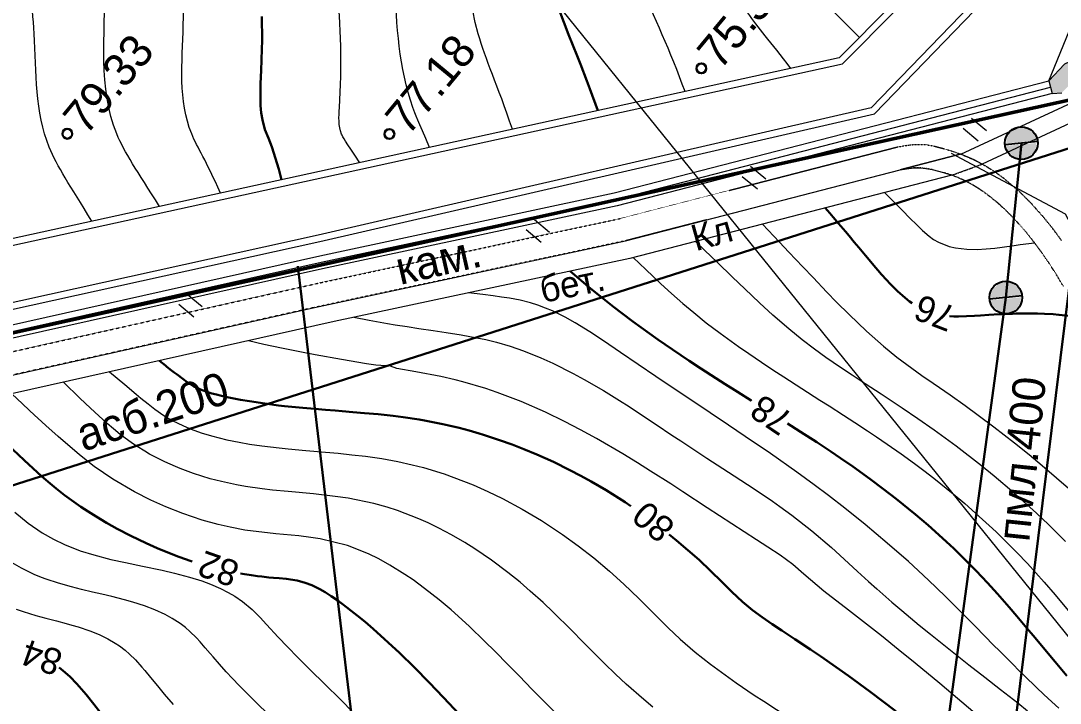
# Model space of a CAD drawing. Header units: millimetres. Extents: x -2893842 to -949497, y -1203244 to 262218.
# Drawn here: x -2365418 to -2333720, y -578340 to -557520 of the extents above; entities that cross this region are included whole.
import ezdxf

# ---------------------------------------------------------------- set-up
doc = ezdxf.new("R2010")
doc.units = ezdxf.units.MM
doc.linetypes.add('g5_01_5x1_5', pattern=[1.5, 0.75, -0.75])
doc.linetypes.add('g5_02x1', pattern=[1.5, 1, -0.5])
doc.layers.get('0').update_dxf_attribs({"lineweight": 5})
for name, color, linetype in [('!!!_ Размеры', 7, 'Continuous'), ('06_Инженерно-технические сооружения', 253, 'Continuous'), ('07_Объекты электропередачи', 253, 'Continuous'), ('10_Границы покрытий и угодий', 253, 'Continuous'), ('13_Растительность', 253, 'Continuous'), ('14_Ограждения', 253, 'Continuous'), ('19_Горизонтали', 253, 'Continuous'), ('30_Канализация', 253, 'Continuous'), ('31_Водопровод', 253, 'Continuous'), ('35_Телефон', 253, 'Continuous'), ('44_Крышки колодцев', 253, 'Continuous'), ('65_Границы', 253, 'Continuous'), ('_Высоты_Блок', 253, 'Continuous')]:
    doc.layers.add(name, color=color, linetype=linetype)
doc.styles.add('LIKE17', font='d431.shx')
doc.styles.add('LIKE32', font='peteri.shx')
doc.styles.add('LIKE36', font='pragmai.shx')
doc.styles.add('Line_GUGK', font='')
doc.styles.get('Line_GUGK').set_extended_font_data('Bm431', italic=True)
doc.linetypes.add('g5_122_d', pattern='A,1,-1,1.5,-0.4,["Др",Line_GUGK,S=1,R=0,X=0,Y=-0.5],-2.4,1.5,-1,4,-1,4,-1,3', length=21.8)
doc.linetypes.add('g5_122_k', pattern='A,1,-1,1.5,-0.4,["К",Line_GUGK,S=1,R=0,X=0,Y=-0.5],-1.5,1.5,-1,4,-1,4,-1,3', length=20.9)
doc.linetypes.add('g5_122_v', pattern='A,1,-1,1.5,-0.4,["В",Line_GUGK,S=1,R=0,X=0,Y=-0.5],-1.5,1.5,-1,4,-1,4,-1,3', length=20.9)
doc.linetypes.add('g5_133_t', pattern='A,2,[27,GUGK_2005.shx,S=0.4,R=0,X=0,Y=0],2,-1', length=5)
doc.linetypes.add('g5_280_1', pattern='A,0.001,[21,GUGK_2005.shx,S=1,R=180,X=0,Y=0],2', length=2.001)
doc.linetypes.add('g5_472', pattern='A,0,-4,[25,GUGK_2005.shx,S=0.4,R=0,X=0,Y=-0.2],0', length=4)
doc.linetypes.add('g5_476_2b', pattern='A,2.75,-0.25,[27,GUGK_2005.shx,S=1,R=0,X=0,Y=0],-0.25,2.75', length=6)

# ---------------------------------------------------------------- blocks, each defined once
blk = doc.blocks.new('g5_117')
h = blk.add_hatch(color=255)
h.paths.add_polyline_path([(-0.299, 0.352), (0.352, -0.299, 0.177899), (0.463, 0, 0.639215)])
h.paths.add_polyline_path([(-0.352, 0.299, 0.177899), (-0.463, 0, 0.639215), (0.299, -0.352)])
at = {"color": 0}
blk.add_lwpolyline([(0.354, -0.354), (-0.354, 0.354)], dxfattribs=at)
blk.add_circle((0, 0), 0.5, dxfattribs=at)
blk = doc.blocks.new('g5_401')
at = {"color": 0, "lineweight": 20}
for points in [[(-0.2, 0), (-0.2, 0.6)], [(0.2, 0), (0.2, 0.6)]]:
    blk.add_lwpolyline(points, dxfattribs=at)
blk = doc.blocks.new('Топо_07.04.17')
at = {"layer": '06_Инженерно-технические сооружения', "linetype": 'Continuous', "lineweight": 20}
blk.add_hatch(color=7, dxfattribs=at).paths.add_polyline_path([(-447168, -413245), (-446692, -412991), (-448008, -410524), (-448046, -410424), (-449340, -404623), (-449374, -404382), (-449658, -399973), (-449780, -399780), (-451188, -399215), (-451274, -399118), (-451447, -398390), (-451514, -398203), (-451804, -397636), (-451916, -397539), (-452767, -397336), (-453069, -397358), (-453226, -397421), (-453757, -397864), (-453702, -398260), (-453412, -398278), (-452997, -397933), (-452811, -397881), (-452287, -398006), (-452183, -398081), (-451981, -398478), (-451757, -399423), (-451593, -399634), (-450329, -400141), (-450174, -400361), (-449903, -404579), (-448569, -410559), (-448505, -410739)])
at = {"layer": '06_Инженерно-технические сооружения', "color": 7, "linetype": 'Continuous', "lineweight": 20}
for points in [[(-539797, -411063), (-539522, -411063), (-538371, -409848), (-515572, -405539), (-514986, -404362), (-509114, -402295), (-502201, -401279), (-488082, -399536), (-459954, -396641), (-454444, -392213), (-454515, -389878), (-454715, -389884), (-454647, -392120), (-460033, -396448), (-488105, -399337), (-502228, -401081), (-509162, -402100), (-515128, -404200), (-515707, -405361), (-538472, -409663)], [(-504015, -403123), (-476407, -400232), (-459153, -398269), (-453400, -393518), (-453523, -393360), (-459235, -398077), (-476429, -400033), (-504060, -402926)]]:
    blk.add_lwpolyline(points, close=True, dxfattribs=at)
blk.add_lwpolyline([(-453226, -397421), (-453757, -397864), (-453702, -398260), (-453412, -398278)], dxfattribs=at)
at = {"layer": '06_Инженерно-технические сооружения', "color": 7, "linetype": 'g5_280_1', "lineweight": 20}
blk.add_lwpolyline([(-446692, -412991), (-448008, -410524), (-448046, -410424), (-449340, -404623), (-449374, -404382), (-449658, -399973), (-449780, -399780), (-451188, -399215), (-451274, -399118), (-451447, -398390), (-451514, -398203), (-451804, -397636), (-451916, -397539), (-452767, -397336), (-453069, -397358), (-453226, -397421), (-453757, -397864)], dxfattribs=at)
at = {"layer": '07_Объекты электропередачи', "color": 7, "linetype": 'Continuous', "lineweight": 20}
blk.add_lwpolyline([(-307031, -727325), (-304847, -658632), (-420356, -469373), (-603704, -181090), (-608409, -171240)], dxfattribs=at)
at = {"layer": '10_Границы покрытий и угодий', "color": 7, "linetype": 'g5_01_5x1_5', "lineweight": 20}
for points in [[(-454026, -404152), (-454203, -403759), (-454370, -403418), (-454550, -403077), (-454750, -402730), (-454950, -402411), (-455214, -402028), (-455323, -401882), (-455496, -401663), (-455666, -401464), (-455772, -401348), (-456037, -401084), (-456208, -400934), (-456416, -400769), (-456592, -400645), (-456832, -400497), (-457028, -400394), (-457270, -400285), (-457607, -400158), (-457787, -400104), (-457949, -400067), (-458136, -400044), (-458310, -400044), (-458571, -400056), (-467136, -401262), (-476791, -402214), (-503491, -405095)], [(-503695, -404413), (-476612, -401491), (-467219, -400567), (-458597, -399353), (-458295, -399334), (-458094, -399333), (-457709, -399376), (-457458, -399453), (-457232, -399539), (-457022, -399627), (-456919, -399672), (-456673, -399789), (-456298, -400002), (-455951, -400243), (-455715, -400434), (-455483, -400645), (-455052, -401103), (-454722, -401517), (-454412, -401956), (-454203, -402282), (-454080, -402488), (-453933, -402746)]]:
    blk.add_lwpolyline(points, dxfattribs=at)
at = {"layer": '14_Ограждения', "color": 7, "linetype": 'g5_476_2b', "lineweight": 20}
blk.add_lwpolyline([(-453757, -397864), (-451521, -393766), (-451633, -391266), (-452698, -376353), (-454360, -351330), (-456047, -323648), (-457123, -311026), (-458203, -300950), (-458751, -295990), (-459469, -290999), (-459730, -265916), (-459695, -248441), (-459653, -228180), (-460006, -195543), (-460165, -182952), (-460181, -177923), (-458122, -176658), (-454455, -170076), (-453494, -167731), (-453042, -165391), (-453834, -163014), (-453434, -155638)], dxfattribs=at)
at = {"layer": '14_Ограждения', "color": 7, "linetype": 'Continuous', "lineweight": 20}
blk.add_lwpolyline([(-528033, -488745), (-528198, -488857), (-528364, -488969), (-534690, -479620), (-555032, -429640), (-560311, -414644), (-560854, -411007), (-538142, -411067), (-514742, -406601), (-507568, -404027), (-476454, -400669), (-467314, -399772), (-453757, -397864), (-453730, -398062), (-453702, -398260), (-467267, -400170), (-476413, -401067), (-507478, -404419), (-514637, -406988), (-538105, -411467), (-560389, -411409), (-559921, -414547), (-554658, -429498), (-534335, -479431)], close=True, dxfattribs=at)
at = {"layer": '14_Ограждения', "color": 7, "linetype": 'g5_472', "lineweight": 20}
blk.add_lwpolyline([(-528198, -488857), (-534513, -479525), (-554845, -429569), (-560116, -414596), (-560622, -411208), (-538124, -411267), (-514690, -406794), (-507523, -404223), (-476434, -400868), (-467291, -399971), (-453730, -398062)], dxfattribs=at)
at = {"layer": '19_Горизонтали', "color": 42, "linetype": 'Continuous', "lineweight": 30}
for points in [[(-468360, -394035), (-468155, -394812), (-468064, -395146), (-467970, -395492), (-467899, -395756), (-467762, -396276), (-467698, -396528), (-467528, -397220)], [(-477390, -393212), (-477464, -393944), (-477497, -394206), (-477542, -394523), (-477594, -394849), (-477658, -395242), (-477733, -395905), (-477738, -396126), (-477728, -396350), (-477683, -396650), (-477607, -396919), (-477528, -397194), (-477528, -397194), (-477398, -397896), (-477352, -398231)], [(-458673, -404141), (-458739, -404081), (-458863, -403956), (-459068, -403726), (-459266, -403475), (-459368, -403337), (-459496, -403159), (-459593, -403018), (-459698, -402865), (-459823, -402678), (-459917, -402537), (-460096, -402266), (-460213, -402087), (-460350, -401880), (-460445, -401735), (-460626, -401464), (-460762, -401261), (-460856, -401123), (-460974, -400950)], [(-468916, -401989), (-468364, -402583), (-468007, -402947), (-467729, -403223), (-467504, -403440), (-467198, -403729), (-466500, -404361), (-466091, -404718), (-465620, -405118), (-465295, -405389), (-464875, -405733), (-464610, -405949), (-464262, -406229), (-463885, -406531), (-463873, -406541)], [(-467892, -409325), (-468052, -409187), (-468586, -408758), (-469006, -408443), (-469299, -408235), (-469614, -408020), (-470086, -407718), (-470558, -407437), (-470939, -407225), (-471272, -407051), (-471645, -406867), (-472106, -406656), (-472240, -406598), (-472528, -406478), (-472827, -406362), (-473132, -406251), (-473302, -406192), (-473852, -406018), (-474010, -405972), (-474485, -405846), (-474782, -405773), (-475228, -405672), (-475639, -405586), (-475992, -405514), (-476313, -405451), (-476523, -405410), (-476814, -405353), (-477133, -405290), (-477489, -405218), (-477818, -405148), (-478042, -405099), (-478217, -405058), (-478630, -404958), (-479084, -404835), (-479356, -404755), (-479652, -404661), (-479792, -404614), (-479910, -404573), (-480061, -404518), (-480194, -404466), (-480315, -404416), (-480485, -404334), (-480633, -404250), (-480718, -404193), (-480846, -404092), (-480903, -404041), (-481025, -403927), (-481186, -403774), (-481265, -403699), (-481338, -403629), (-481468, -403505), (-481510, -403464), (-481676, -403295)], [(-481373, -409489), (-481397, -409478), (-481756, -409307), (-482083, -409138), (-482385, -408971), (-482701, -408785), (-482925, -408647), (-483143, -408506), (-483529, -408243), (-483833, -408023), (-484123, -407803), (-484357, -407618), (-484557, -407453), (-485014, -407043), (-485246, -406814), (-485357, -406700), (-485640, -406397), (-486119, -405847), (-486420, -405483), (-486633, -405218), (-487031, -404713), (-487452, -404164), (-487624, -403937)], [(-453637, -405154), (-453794, -405106), (-453953, -405063), (-454262, -404991), (-454438, -404956), (-454697, -404912), (-454902, -404882), (-455080, -404859), (-455210, -404844), (-455356, -404828), (-455559, -404809), (-455668, -404800), (-455943, -404779), (-456069, -404771), (-456386, -404754), (-456644, -404742), (-456822, -404734), (-457067, -404721), (-457312, -404701), (-457452, -404684), (-457583, -404663)], [(-462863, -407352), (-462758, -407436), (-462492, -407652), (-462037, -408026), (-461640, -408359), (-461373, -408587), (-461030, -408887), (-460557, -409313), (-460171, -409675), (-459823, -410014), (-459297, -410550), (-458945, -410927), (-458656, -411250), (-458447, -411491), (-458251, -411722), (-457972, -412062), (-457650, -412471), (-457348, -412872), (-457077, -413247), (-456774, -413684), (-456570, -413985), (-456307, -414380), (-456143, -414631), (-455569, -415504), (-455258, -415969)], [(-473663, -415226), (-474222, -414484), (-474606, -413979), (-474999, -413476), (-475406, -412975), (-475406, -412975), (-476119, -412158), (-476342, -411920), (-476559, -411697), (-476723, -411534), (-476853, -411409), (-477098, -411181), (-477282, -411019), (-477452, -410882), (-477600, -410772), (-477828, -410626), (-478021, -410525), (-478260, -410430), (-478581, -410342), (-478791, -410299), (-478962, -410266), (-479100, -410239), (-479313, -410193), (-479448, -410161), (-479627, -410116), (-479827, -410061), (-479945, -410025)], [(-460568, -416450), (-461283, -415765), (-461883, -415214), (-462222, -414911), (-462661, -414528), (-462943, -414286), (-463375, -413920), (-463742, -413609), (-464010, -413383), (-464288, -413142), (-464559, -412893), (-464839, -412604), (-465128, -412264), (-465393, -411930), (-466007, -411187), (-466620, -410519), (-466824, -410311)], [(-485770, -412254), (-485655, -412365), (-485476, -412562), (-485286, -412804), (-485042, -413160), (-485042, -413160), (-484840, -413485), (-484666, -413777), (-484519, -414021), (-484316, -414346), (-484133, -414616), (-483998, -414803), (-483663, -415239), (-483431, -415526), (-483203, -415803), (-482982, -416070), (-482723, -416388), (-482582, -416567), (-482424, -416773)]]:
    blk.add_lwpolyline(points, dxfattribs=at)
at = {"layer": '19_Горизонтали', "color": 42, "linetype": 'Continuous', "lineweight": 20}
for points in [[(-459125, -400690), (-458800, -401097), (-458639, -401299), (-458442, -401548), (-458253, -401784), (-458106, -401965), (-457923, -402169), (-457800, -402281), (-457660, -402383), (-457660, -402383), (-457352, -402545), (-457164, -402612), (-457164, -402612), (-456824, -402691), (-456509, -402730), (-456235, -402746), (-455972, -402750), (-455743, -402748), (-455380, -402739), (-455193, -402733), (-454753, -402725)], [(-462936, -401226), (-462476, -401836), (-462225, -402169), (-461854, -402663), (-461583, -403021), (-461211, -403509), (-460952, -403843), (-460616, -404266), (-460151, -404824), (-459683, -405346), (-459320, -405719), (-458619, -406361), (-458308, -406630), (-458132, -406784), (-457834, -407047), (-457415, -407424), (-457050, -407760), (-456617, -408168), (-456051, -408722), (-455648, -409129), (-455288, -409504), (-454896, -409925), (-454570, -410287)], [(-454845, -411884), (-455297, -411320), (-455626, -410927), (-456237, -410235), (-456778, -409659), (-457126, -409305), (-457828, -408622), (-458433, -408066), (-458894, -407660), (-459329, -407287), (-459921, -406794), (-460367, -406425), (-460735, -406117), (-461057, -405843), (-461468, -405483), (-461781, -405197), (-462124, -404869), (-462493, -404494), (-462931, -404017), (-463289, -403604), (-463687, -403130), (-464022, -402727), (-464433, -402229), (-464766, -401829), (-465025, -401520)], [(-466964, -401793), (-466625, -402198), (-466214, -402687), (-465925, -403021), (-465615, -403364), (-465321, -403673), (-464973, -404022), (-464592, -404386), (-464079, -404853), (-463792, -405106), (-463434, -405413), (-463123, -405674), (-462808, -405934), (-462302, -406347), (-461797, -406756), (-461539, -406965), (-461136, -407293), (-460819, -407553), (-460463, -407850), (-460204, -408069), (-459912, -408321), (-459521, -408668), (-459151, -409007), (-458890, -409253), (-458617, -409517), (-458078, -410061), (-457763, -410394), (-457368, -410831), (-457096, -411144), (-456912, -411362), (-456353, -412058), (-456073, -412427), (-455847, -412735), (-455624, -413052), (-455340, -413467), (-454958, -414056)], [(-455618, -416920), (-455811, -416699), (-456020, -416456), (-456219, -416219), (-456550, -415818), (-456694, -415639), (-456851, -415443), (-457174, -415036), (-457419, -414724), (-457568, -414534), (-457923, -414082), (-458202, -413728), (-458400, -413479), (-458633, -413189), (-458940, -412814), (-459270, -412422), (-459672, -411959), (-460248, -411323), (-460855, -410683), (-461413, -410121), (-461867, -409681), (-462262, -409310), (-462747, -408865), (-463481, -408212), (-464185, -407603), (-464654, -407202), (-465169, -406765), (-465706, -406312), (-466143, -405942), (-466686, -405482), (-467673, -404630), (-468153, -404213), (-468530, -403897), (-468944, -403573), (-469233, -403367), (-469442, -403230), (-469594, -403137), (-469794, -403024), (-470015, -402912), (-470235, -402813), (-470537, -402700), (-470849, -402605), (-471086, -402542), (-471341, -402478), (-471651, -402403), (-472072, -402299)], [(-475631, -402648), (-475183, -402782), (-474633, -402949), (-474408, -403014), (-474048, -403114), (-473699, -403208), (-473281, -403319), (-472891, -403422), (-472439, -403547), (-471974, -403688), (-471716, -403775), (-471399, -403893), (-470999, -404062), (-470611, -404247), (-470111, -404517), (-469764, -404724), (-469184, -405101), (-468867, -405324), (-468324, -405728), (-467867, -406087), (-467603, -406301), (-467172, -406658), (-466844, -406934), (-466400, -407311), (-466156, -407517), (-465843, -407780), (-465427, -408125), (-464977, -408494), (-464651, -408761), (-464281, -409067), (-463894, -409393), (-463584, -409661), (-463372, -409849), (-463040, -410153), (-462491, -410691), (-461955, -411268), (-461610, -411661), (-461246, -412082), (-460948, -412424), (-460723, -412676), (-460310, -413129), (-460040, -413417), (-459558, -413921), (-459254, -414233), (-458700, -414791), (-458193, -415293), (-457756, -415723), (-457320, -416151), (-456841, -416621), (-456570, -416888)], [(-458053, -416918), (-459135, -415760), (-459815, -415057), (-460279, -414586), (-460746, -414119), (-461652, -413227), (-462336, -412561), (-462886, -411984), (-463184, -411648), (-463529, -411324), (-463879, -411038), (-464201, -410778), (-465237, -409922), (-465585, -409632), (-466264, -409067), (-466604, -408787), (-467170, -408328), (-467537, -408036), (-467954, -407713), (-468699, -407158), (-469152, -406838), (-469607, -406532), (-470158, -406183), (-470857, -405776), (-471546, -405419), (-471884, -405260), (-472552, -404978), (-472780, -404892), (-473202, -404744), (-473948, -404510), (-474510, -404348), (-474690, -404256), (-475129, -404175), (-475408, -404097), (-476151, -403886), (-476931, -403655), (-477392, -403511), (-477929, -403336), (-478451, -403159), (-478911, -402996)], [(-483223, -403462), (-482803, -403901), (-482492, -404231), (-482368, -404361), (-482167, -404566), (-481983, -404746), (-481731, -404970), (-481512, -405136), (-481316, -405267), (-481086, -405404), (-480948, -405479), (-480653, -405625), (-480353, -405754), (-480353, -405754), (-479905, -405921), (-479535, -406041), (-479231, -406129), (-478869, -406225), (-478351, -406348), (-478081, -406408), (-477549, -406518), (-476958, -406637), (-476575, -406716), (-476164, -406805), (-475758, -406900), (-475271, -407028), (-474795, -407171), (-474371, -407318), (-474045, -407443), (-473437, -407707), (-472598, -408138), (-472177, -408383), (-471750, -408653), (-471193, -409038), (-470643, -409456), (-470059, -409946), (-469621, -410346), (-469194, -410764), (-468765, -411217), (-468369, -411669), (-467970, -412153), (-467512, -412729), (-467178, -413143), (-466853, -413528), (-466447, -413973), (-466025, -414392), (-465310, -415038), (-464800, -415473), (-464532, -415697), (-463462, -416586)], [(-470895, -415319), (-471209, -414925), (-471515, -414534), (-471852, -414099), (-472154, -413710), (-472509, -413257), (-472778, -412921), (-473205, -412407), (-473696, -411850), (-474019, -411507), (-474421, -411107), (-474741, -410813), (-474969, -410616), (-475392, -410281), (-475709, -410057), (-476002, -409869), (-476615, -409542), (-476615, -409542), (-477416, -409246), (-477690, -409172), (-478056, -409087), (-478739, -408945), (-479668, -408722), (-480101, -408587), (-480453, -408462), (-480926, -408272), (-481492, -408009), (-481985, -407747), (-482419, -407489), (-482877, -407187), (-483498, -406722), (-484017, -406272), (-484418, -405877), (-485005, -405246), (-485339, -404869), (-485554, -404621), (-485643, -404518), (-485793, -404342), (-485974, -404129), (-486261, -403789)], [(-467912, -415491), (-468165, -415229), (-468643, -414703), (-468930, -414366), (-469229, -414001), (-469496, -413667), (-469801, -413281), (-470118, -412879), (-470607, -412274), (-470882, -411946), (-471228, -411554), (-471509, -411251), (-471844, -410912), (-472298, -410486), (-472764, -410084), (-473046, -409860), (-473421, -409580), (-473782, -409333), (-474091, -409137), (-474360, -408978), (-474977, -408655), (-475277, -408518), (-475667, -408359), (-476424, -408113), (-476816, -408010), (-477460, -407865), (-478220, -407707), (-478692, -407606), (-479002, -407534), (-479498, -407404), (-479770, -407323), (-480213, -407172), (-480538, -407046), (-481030, -406830), (-481030, -406830), (-481417, -406634), (-481548, -406562), (-481859, -406379), (-482167, -406178), (-482292, -406090), (-482427, -405991), (-482646, -405821), (-482779, -405709), (-483117, -405393), (-483304, -405199), (-483472, -405017), (-483702, -404758), (-483924, -404500), (-484212, -404157), (-484656, -403616)], [(-486578, -407393), (-486206, -407767), (-485819, -408105), (-485498, -408343), (-485181, -408543), (-484727, -408782), (-484330, -408957), (-483829, -409150), (-483395, -409300), (-482889, -409466), (-482310, -409658), (-481945, -409787), (-481507, -409958), (-481150, -410116), (-480893, -410246), (-480605, -410411), (-480388, -410553), (-480202, -410692), (-479983, -410880), (-479716, -411156), (-479507, -411425), (-479336, -411663), (-479028, -412079), (-478779, -412404), (-478497, -412766), (-478184, -413160), (-477757, -413693), (-477376, -414169), (-476994, -414649)], [(-486868, -410337), (-486665, -410433), (-486295, -410591), (-486006, -410705), (-485688, -410828), (-485401, -410941), (-485239, -411006), (-485055, -411084), (-484717, -411242), (-484438, -411392), (-484191, -411549), (-483984, -411703), (-483867, -411804), (-483713, -411953), (-483591, -412088), (-483433, -412284), (-483263, -412519), (-483181, -412640), (-483036, -412863), (-482856, -413147), (-482678, -413422), (-482441, -413768)], [(-479573, -414410), (-479917, -413992), (-480127, -413730), (-480372, -413417), (-480557, -413174), (-480721, -412951), (-480900, -412701), (-481067, -412458), (-481145, -412343), (-481271, -412155), (-481411, -411952), (-481508, -411820), (-481680, -411607), (-481802, -411476), (-481953, -411332), (-482095, -411212), (-482178, -411148), (-482370, -411012), (-482669, -410832), (-482972, -410674), (-483307, -410523), (-483558, -410421), (-483924, -410282), (-484223, -410174), (-484496, -410077), (-484823, -409959), (-485119, -409848), (-485497, -409694), (-485854, -409529), (-485990, -409460), (-486201, -409343), (-486357, -409249), (-486566, -409110), (-486836, -408910)]]:
    blk.add_lwpolyline(points, dxfattribs=at)
for points, knots in [([(-483240, -398837, -67200), (-483783, -397657, 12300), (-484685, -396018, 12300), (-484275, -393159, 12300), (-484314, -390901, 12300), (-484208, -389662, 12300), (-484327, -389219, 12300), (-484400, -385362, 12300), (-485390, -381302, 12300), (-485873, -374442, 12300), (-487145, -369332, 12300), (-485822, -362851, 12300), (-489380, -357059, 12300), (-489360, -351527, 12300), (-489950, -347205, 12300), (-490653, -345846, 12300), (-491049, -343801, 12300), (-491654, -340175, 12300), (-493109, -336322, 12300), (-494302, -333124, 12300), (-495208, -330334, 12300), (-496975, -327389, 12300), (-499704, -323972, 12300), (-503858, -323300, 12300), (-504410, -320537, 12300), (-504255, -319104, 12300), (-505222, -316272, 12300), (-506679, -313313, 12300), (-506722, -307803, 12300), (-507549, -303328, 12300), (-511655, -300153, 12300), (-510002, -297132, 12300), (-512574, -294901, 12300), (-512924, -292304, 12300), (-516461, -288366, 12300), (-517514, -282438, 12300), (-515467, -274972, 12300), (-514425, -271109, 12300), (-514162, -267733, 12300), (-514140, -267365, 12300)], [0, 0, 0, 0, 1.97078, 5.461411, 8.2495, 8.853622, 9.141319, 9.616546, 20.376125, 21.573641, 30.237739, 36.071723, 40.336857, 49.777211, 52.286833, 53.268761, 54.322761, 58.501727, 64.29796, 66.609074, 68.7539, 73.07489, 76.840555, 81.711073, 83.367562, 84.695619, 86.023625, 92.203168, 94.374816, 102.45069, 105.604252, 106.953672, 111.549722, 113.543138, 114.640433, 127.159575, 128.919651, 137.947975, 139.052506, 139.052506, 139.052506, 139.052506]), ([(-481140, -398620, -67200), (-481704, -397449, 11800), (-482764, -395486, 11800), (-482006, -392445, 11800), (-481880, -389787, 11800), (-482322, -388109, 11800), (-482361, -384074, 11800), (-483430, -379203, 11800), (-483719, -372659, 11800), (-484791, -367806, 11800), (-483841, -362326, 11800), (-487195, -357412, 11800), (-487309, -351608, 11800), (-487930, -347231, 11800), (-488900, -345183, 11800), (-489445, -343354, 11800), (-489966, -339334, 11800), (-491496, -335656, 11800), (-492520, -332865, 11800), (-493376, -330398, 11800), (-495720, -326902, 11800), (-498391, -322892, 11800), (-502082, -321957, 11800), (-501986, -319565, 11800), (-504621, -317279, 11800), (-505423, -313112, 11800), (-505447, -308205, 11800), (-506487, -303600, 11800), (-511291, -300531, 11800), (-509038, -297312, 11800), (-510836, -294921, 11800), (-511013, -292160, 11800), (-514761, -288257, 11800), (-515727, -282666, 11800), (-514160, -277333, 11800), (-513483, -274940, 11800), (-513242, -273563, 11800)], [0, 0, 0, 0, 1.910689, 6.499871, 8.782109, 9.868963, 11.664268, 20.827469, 24.746613, 31.276697, 35.673739, 40.700503, 48.070605, 52.78165, 53.786496, 54.845917, 58.492812, 65.890215, 66.68086, 67.414616, 73.717712, 79.210746, 81.670117, 83.309077, 85.431642, 91.593338, 95.157068, 100.285543, 105.599078, 107.872758, 109.827401, 113.701398, 115.833876, 125.677988, 128.498349, 132.737289, 132.737289, 132.737289, 132.737289]), ([(-479251, -398426, -67200), (-479567, -397384, 11300), (-480330, -395960, 11300), (-479641, -392967, 11300), (-479555, -389912, 11300), (-480319, -387000, 11300), (-480321, -382786, 11300), (-481444, -377100, 11300), (-481584, -370879, 11300), (-482470, -366285, 11300), (-481855, -361801, 11300), (-484992, -357763, 11300), (-485269, -351690, 11300), (-485873, -347459, 11300), (-487232, -344335, 11300), (-487740, -342661, 11300), (-488329, -339239, 11300), (-489377, -336011, 11300), (-490871, -333351, 11300), (-489892, -330255, 11300), (-492785, -330680, 11300), (-494087, -324236, 11300), (-497143, -321805, 11300), (-499673, -320867, 11300), (-499874, -318947, 11300), (-503192, -317208, 11300), (-504356, -312311, 11300), (-503989, -308533, 11300), (-505505, -303895, 11300), (-510047, -300713, 11300), (-508885, -297655, 11300), (-508190, -296230, 11300), (-508069, -295977, 11300)], [0, 0, 0, 0, 1.385775, 4.714192, 8.674547, 10.560557, 13.675939, 21.242764, 27.883535, 32.279604, 35.239705, 41.0281, 46.327948, 53.240416, 53.66105, 56.547058, 58.440638, 64.138339, 66.175078, 68.434408, 69.594208, 75.584405, 82.804807, 82.85303, 82.885167, 88.22374, 92.317753, 97.273565, 99.454641, 106.928149, 109.682347, 110.265422, 110.265422, 110.265422, 110.265422]), ([(-474921, -397980, -67200), (-475293, -397255, 10300), (-475475, -396909, 10300), (-474901, -394007, 10300), (-474915, -390163, 10300), (-476317, -384782, 10300), (-476240, -380209, 10300), (-477404, -372886, 10300), (-477401, -367337, 10300), (-477956, -363266, 10300), (-477879, -360753, 10300), (-480574, -358470, 10300), (-480971, -354788, 10300), (-481793, -351465, 10300), (-482452, -348133, 10300), (-483020, -345598, 10300), (-483521, -343233, 10300), (-484441, -339698, 10300), (-486106, -335492, 10300), (-486225, -332032, 10300), (-485436, -329636, 10300), (-486780, -327322, 10300), (-488325, -325196, 10300), (-490718, -324557, 10300), (-491911, -325240, 10300), (-491987, -324719, 10300), (-494263, -323232, 10300), (-495015, -319637, 10300), (-502549, -314452, 10300), (-502421, -313638, 10300), (-502505, -313299, 10300), (-502756, -312810, 10300), (-502096, -310280, 10300), (-502353, -307045, 10300)], [0, 0, 0, 0, 0.335945, 1.142835, 8.459421, 11.943746, 17.699282, 22.073354, 34.157379, 34.28542, 34.371636, 41.683293, 42.842635, 45.428829, 51.945184, 53.030373, 53.224003, 59.195815, 64.013488, 66.592983, 69.565137, 70.95308, 74.373631, 77.320871, 77.497875, 77.889757, 78.368858, 85.79535, 92.797014, 92.905713, 93.075595, 93.15159, 99.118019, 99.118019, 99.118019, 99.118019]), ([(-472753, -397757, -67200), (-473015, -396912, 9800), (-473759, -394211, 9800), (-472424, -389841, 9800), (-474421, -383686, 9800), (-474180, -378917, 9800), (-475057, -373044, 9800), (-475142, -368737, 9800), (-475718, -364660, 9800), (-475307, -362360, 9800), (-477137, -359545, 9800), (-478363, -356605, 9800), (-480274, -351556, 9800), (-480955, -346758, 9800), (-482054, -341654, 9800), (-482826, -338480, 9800), (-483854, -335987, 9800), (-483858, -332898, 9800), (-482748, -329851, 9800), (-485001, -326234, 9800), (-486590, -322891, 9800), (-491004, -322898, 9800), (-493977, -320608, 9800), (-495840, -318226, 9800), (-498025, -316193, 9800), (-495393, -315819, 9800), (-496151, -314304, 9800), (-496354, -313659, 9800), (-496317, -312942, 9800), (-496311, -312477, 9800)], [0, 0, 0, 0, 0.651051, 8.3763, 12.659781, 19.735394, 22.513089, 30.464709, 32.597939, 34.890453, 37.130493, 42.250636, 44.577495, 53.273769, 56.694574, 60.238819, 63.098089, 64.629009, 69.482273, 71.748662, 77.334118, 78.483391, 84.620753, 86.967126, 88.820508, 90.954955, 92.91138, 94.218778, 95.854064, 95.854064, 95.854064, 95.854064]), ([(-470181, -397493, -67200), (-470489, -396074, 9300), (-471397, -393406, 9300), (-470343, -388814, 9300), (-472482, -382584, 9300), (-472132, -377628, 9300), (-472712, -373347, 9300), (-472845, -370354, 9300), (-473501, -366243, 9300), (-472595, -361484, 9300), (-475028, -357965, 9300), (-476995, -353387, 9300), (-478727, -349220, 9300), (-479851, -343580, 9300), (-480572, -340069, 9300), (-481235, -337265, 9300), (-481568, -336481, 9300), (-481499, -333755, 9300), (-480141, -330225, 9300), (-482659, -325416, 9300), (-485288, -323517, 9300), (-486875, -320968, 9300), (-487310, -318580, 9300), (-492862, -317829, 9300), (-489739, -316273, 9300), (-489506, -315849, 9300), (-489511, -315733, 9300)], [0, 0, 0, 0, 2.459525, 8.336628, 13.419266, 21.814957, 22.996275, 26.377999, 30.780621, 35.51198, 40.135043, 42.948815, 50.563991, 53.539032, 60.18701, 61.30369, 62.204556, 62.686901, 69.421276, 72.566109, 78.183469, 78.966987, 81.498958, 85.428534, 87.273164, 88.057228, 88.057228, 88.057228, 88.057228]), ([(-464820, -396941, -67200), (-465437, -394398, 8300), (-466646, -391794, 8300), (-466188, -386762, 8300), (-468232, -382282, 8300), (-467591, -377833, 8300), (-468435, -375419, 8300), (-468575, -373789, 8300), (-468211, -371797, 8300), (-468804, -367360, 8300), (-468957, -363583, 8300), (-468391, -360294, 8300), (-468539, -359966, 8300), (-468507, -357357, 8300), (-472793, -354385, 8300), (-470970, -349522, 8300), (-472470, -345129, 8300), (-473603, -341432, 8300), (-474494, -337770, 8300), (-474356, -334385, 8300), (-476590, -331731, 8300), (-475941, -327769, 8300), (-477577, -325380, 8300), (-480034, -322946, 8300), (-481053, -320565, 8300), (-482388, -318789, 8300), (-482637, -318080, 8300), (-482661, -318003, 8300)], [0, 0, 0, 0, 6.076474, 8.257286, 14.938238, 20.210296, 21.179986, 22.56366, 25.061694, 27.19352, 35.888989, 36.631885, 36.778877, 36.946013, 44.349289, 48.407575, 50.852669, 58.038943, 60.132393, 62.092694, 68.065627, 69.015587, 73.917311, 75.66063, 79.457675, 81.664568, 81.932997, 81.932997, 81.932997, 81.932997]), ([(-461538, -396603, -67200), (-462070, -395703, 7800), (-463446, -393825, 7800), (-463342, -390936, 7800), (-464215, -388781, 7800), (-464096, -385735, 7800), (-465799, -382651, 7800), (-465631, -378845, 7800), (-466434, -376887, 7800), (-466523, -375005, 7800), (-466516, -373228, 7800), (-465821, -371691, 7800), (-466569, -367924, 7800), (-465043, -363655, 7800), (-467228, -359619, 7800), (-466656, -355928, 7800), (-469898, -352625, 7800), (-469271, -349027, 7800), (-468609, -346900, 7800), (-468761, -345546, 7800), (-471210, -344112, 7800), (-469974, -340838, 7800), (-471202, -338320, 7800), (-470693, -336891, 7800), (-471190, -335780, 7800), (-470821, -335278, 7800), (-470896, -334745, 7800), (-472703, -332434, 7800), (-474189, -328591, 7800), (-475495, -325148, 7800), (-476350, -323892, 7800), (-476210, -323301, 7800), (-477891, -322081, 7800), (-478298, -320405, 7800), (-479070, -319226, 7800), (-479136, -319101, 7800)], [0, 0, 0, 0, 1.641436, 6.857886, 8.138757, 8.471424, 15.951533, 17.969234, 19.70852, 22.190347, 23.574972, 24.992185, 27.083839, 34.750324, 37.347187, 40.299923, 45.283827, 49.58669, 50.306657, 52.066768, 53.070787, 58.244924, 59.665037, 61.193911, 62.544824, 62.788159, 62.93496, 64.101852, 71.357581, 75.113686, 75.459143, 75.631389, 76.846226, 80.567933, 80.999645, 80.999645, 80.999645, 80.999645]), ([(-459350, -395899, -67200), (-459938, -395176, 7300), (-460392, -394539, 7300), (-462535, -392723, 7300), (-460139, -390125, 7300), (-460141, -388101, 7300), (-460705, -385140, 7300), (-466982, -381643, 7300), (-462122, -378875, 7300), (-463203, -377391, 7300), (-462977, -376046, 7300), (-464106, -372660, 7300), (-463830, -368685, 7300), (-463333, -363414, 7300), (-466159, -359326, 7300), (-464722, -354483, 7300), (-467077, -351517, 7300), (-466701, -349213, 7300), (-465856, -346649, 7300), (-466100, -343194, 7300), (-469486, -341713, 7300), (-469205, -339251, 7300), (-469600, -337141, 7300), (-468201, -335794, 7300), (-468949, -331650, 7300), (-470446, -328400, 7300), (-473219, -326067, 7300), (-473155, -324525, 7300), (-475113, -323159, 7300), (-473966, -321043, 7300), (-474529, -320235, 7300), (-474737, -319994, 7300)], [0, 0, 0, 0, 1.350049, 2.392428, 7.868669, 8.021077, 8.466602, 16.913465, 19.030685, 19.892183, 21.719278, 22.945777, 30.475733, 33.467532, 38.514265, 44.252601, 46.817134, 49.031229, 50.809973, 55.158482, 57.638998, 60.419581, 61.653748, 63.924875, 65.295018, 73.731076, 74.823337, 75.112756, 78.232576, 80.127288, 80.990972, 80.990972, 80.990972, 80.990972])]:
    blk.add_open_spline(points, degree=3, knots=knots, dxfattribs=at)
at = {"layer": '30_Канализация', "color": 7, "linetype": 'Continuous', "lineweight": 20}
for points in [[(-456678, -399786), (-453134, -398600), (-452480, -398966), (-456067, -400162), (-456298, -400002)], [(-503331, -405632), (-503491, -405095), (-476791, -402214), (-467136, -401262), (-458571, -400056), (-458310, -400044), (-458136, -400044), (-457949, -400067), (-457787, -400104), (-457607, -400158), (-457270, -400285), (-457028, -400394), (-467071, -401808), (-476244, -402708)]]:
    blk.add_lwpolyline(points, close=True, dxfattribs=at)
at = {"layer": '30_Канализация', "color": 3, "linetype": 'g5_122_d', "lineweight": 30}
for points in [[(-532525, -473512), (-548666, -429508), (-542769, -417044), (-512049, -410909), (-496478, -408538), (-452813, -399863)], [(-489746, -463342), (-479416, -459936), (-462657, -446635), (-459021, -425693), (-452813, -399863)]]:
    blk.add_lwpolyline(points, dxfattribs=at)
at = {"layer": '30_Канализация', "color": 7, "linetype": 'g5_02x1', "lineweight": 20}
for points in [[(-456678, -399786), (-458571, -400056)], [(-457028, -400394), (-456067, -400162)]]:
    blk.add_lwpolyline(points, dxfattribs=at)
at = {"layer": '30_Канализация', "color": 12, "linetype": 'g5_122_k', "lineweight": 30}
blk.add_lwpolyline([(-422781, -671276), (-423975, -671689), (-409001, -666305), (-408228, -664700), (-412151, -650263), (-411706, -602761), (-415393, -600002), (-445608, -576411), (-454577, -538739), (-462888, -511521), (-469077, -505335), (-476758, -485792), (-478013, -482521), (-485958, -464208), (-476853, -452066), (-477159, -400902)], dxfattribs=at)
at = {"layer": '31_Водопровод', "color": 4, "linetype": 'g5_122_v', "lineweight": 30}
blk.add_lwpolyline([(-463009, -448519), (-465958, -444331), (-455806, -404289), (-454809, -399662)], dxfattribs=at)
at = {"layer": '35_Телефон', "color": 6, "linetype": 'g5_133_t', "lineweight": 20}
blk.add_lwpolyline([(-414427, -600261), (-444621, -575688), (-453158, -539482), (-450363, -516439), (-449295, -511812), (-441473, -473913), (-434954, -435415), (-442432, -422104), (-448772, -414468), (-453719, -401968), (-456956, -399731)], dxfattribs=at)
at = {"layer": '65_Границы', "color": 1, "linetype": 'Continuous', "lineweight": 50}
blk.add_polyline3d([(-450505, -535417, -67200), (-445050, -515783, -67200), (-429760, -458918, -67200), (-427742, -441267, -67200), (-431776, -429123, -67200), (-447231, -404612, -67200), (-448571, -398039, -67200), (-505049, -403930, -67200), (-525823, -410499, -67200), (-560106, -411105, -67200), (-559444, -416817, -67200), (-549609, -442417, -67200), (-536883, -474899, -67200), (-534987, -485605, -67200), (-543532, -492865, -67200), (-548795, -497276, -67200), (-560825, -505676, -67200), (-578680, -508732, -67200), (-583486, -502183, -67200), (-589422, -491540, -67200), (-612619, -462131, -67200)], dxfattribs=at)
at = {"layer": '_Высоты_Блок', "color": 7, "linetype": 'Continuous', "lineweight": 30}
for centre in [(-483686, -396099, -67200), (-464248, -396296, -67200), (-473925, -397213, -67200)]:
    blk.add_circle(centre, 150, dxfattribs=at)
at = {"layer": '13_Растительность', "color": 7, "linetype": 'Continuous', "lineweight": 20, "xscale": 999.9999999999995, "yscale": 999.9999999999995, "zscale": 999.9999999999995, "rotation": 43.98139083737546}
for p in [(-455965, -399312, -67200), (-462821, -400013, -67200), (-469556, -400884, -67200), (-480335, -401952, -67200)]:
    blk.add_blockref('g5_401', p, dxfattribs=at)
at = {"layer": '44_Крышки колодцев', "color": 7, "linetype": 'Continuous', "lineweight": 20, "xscale": 999.9999999999995, "yscale": 999.9999999999995, "zscale": 999.9999999999995, "rotation": 43.98139083737546}
for p in [(-454809, -399662, 105720), (-455809, -404289, 105720)]:
    blk.add_blockref('g5_117', p, dxfattribs=at)
at = {"layer": '06_Инженерно-технические сооружения', "color": 7, "linetype": 'Continuous', "lineweight": 15, "style": 'LIKE36'}
blk.add_text('бет.', height=800, rotation=5.0619, dxfattribs=at).set_placement((-469860, -402864, -67200))
at = {"layer": '10_Границы покрытий и угодий', "color": 7, "linetype": 'Continuous', "lineweight": 15, "style": 'LIKE36'}
blk.add_text('кам.', height=1000, rotation=6.3429, dxfattribs=at).set_placement((-474123, -401827, -67200))
at = {"layer": '19_Горизонтали', "color": 42, "linetype": 'Continuous', "lineweight": 15, "style": 'LIKE36'}
for s, rotation, p in [('76', 152.5332, (-457307, -404435, -33200)), ('78', 139.7562, (-462612, -407124, -33200)), ('82', 154.1559, (-479895, -409706, -33200)), ('80', 133.3349, (-466565, -410035, -33200)), ('84', 154.1559, (-485554, -411790, -33200))]:
    blk.add_text(s, height=800, rotation=rotation, dxfattribs=at).set_placement(p)
at = {"layer": '30_Канализация', "color": 7, "linetype": 'Continuous', "lineweight": 15}
for s, height, rotation, style, p in [('Кл', 800, 9.2779, 'LIKE36', (-465047, -401823, -67200)), ('асб.200', 1000, 12.0962, 'LIKE32', (-484291, -405794, 14300)), ('пмл.400', 1000, 77.5817, 'LIKE32', (-455946, -411797, -67200))]:
    blk.add_text(s, height=height, rotation=rotation, dxfattribs=dict(at, style=style)).set_placement(p)
at = {"layer": '_Высоты_Блок', "color": 7, "linetype": 'Continuous', "lineweight": 20, "char_height": 1000, "attachment_point": 4, "rotation": 43.9814, "style": 'LIKE17'}
for s, insert in [('79.33', (-483470, -395891, -67200)), ('75.37', (-464032, -396088, -67200)), ('77.18', (-473709, -397005, -67200))]:
    blk.add_mtext(s, dxfattribs=dict(at, insert=insert))

msp = doc.modelspace()

# ---------------------------------------------------------------- linework, layer by layer
at = {"layer": '65_Границы', "color": 1, "linetype": 'Continuous', "lineweight": 50}
msp.add_polyline3d([(-2315327.59704, -695658.61138, -67199.99998), (-2312120.08182, -675534.4705, -67199.99998), (-2303336.74691, -617309.19138, -67199.99998), (-2303320.83568, -599542.54154, -67199.99998), (-2308698.30649, -587930.68089, -67199.99998), (-2326817.81136, -565317.62176, -67199.99998), (-2328890.0698, -558937.86118, -67199.99998), (-2384343.36172, -571156.93297, -67199.99998), (-2404245.31873, -580024.97712, -67199.99998), (-2438241.07928, -584491.88486, -67199.99998), (-2436939.28166, -590092.80648, -67199.99998), (-2424281.83545, -614420.60036, -67199.99998), (-2407976.65808, -645261.89234, -67199.99998), (-2404886.18542, -655685.62865, -67199.99998), (-2412558.49281, -663862.17434, -67199.99998), (-2417290.10972, -668838.58885, -67199.99998), (-2428297.33277, -678541.02364, -67199.99998), (-2445694.15979, -683589.91557, -67199.99998), (-2451207.49932, -677623.87105, -67199.99998), (-2458304.51419, -667717.55085, -67199.99998), (-2484668.48047, -641111.02755, -67199.99998)], dxfattribs=at)

# ---------------------------------------------------------------- block references
at = {"layer": '!!!_ Размеры', "color": 1, "lineweight": 0, "rotation": 6.471407436947433}
msp.add_blockref('Топо_07.04.17', (-1928038.79367, -112877.83782), dxfattribs=at)

doc.saveas('drawing.dxf')
